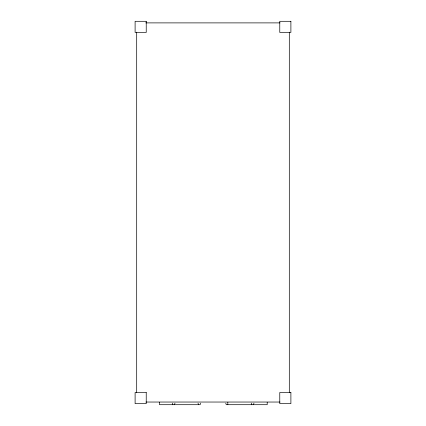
<?xml version="1.0" encoding="UTF-8"?>
<svg xmlns="http://www.w3.org/2000/svg" width="426" height="426" viewBox="0 0 426 426"><rect width="100%" height="100%" fill="white"/><g stroke="black" fill="none" stroke-linecap="round" stroke-linejoin="round"><path stroke-width="0.64" d="M174.474 404.7L174.969 403.188M200.603 403.188L200.108 404.7L159.489 404.7L159.489 402.256M253.465 404.7L253.955 403.188M145.783 22.892L280.015 22.892M145.985 402.037L280.015 402.037M251.388 403.188L251.878 404.7M225.753 403.188L226.243 404.7L267.203 404.7L267.203 402.256M198.031 403.188L198.521 404.7M172.397 403.188L172.887 404.7M289.307 32.2L289.307 392.729M227.83 402.256L227.83 403.188M227.83 403.694L227.83 404.7M136.693 32.2L136.693 392.729M146.23 21.3L135.106 21.3L135.106 32.429L146.23 32.429L146.23 21.3M290.894 21.3L279.77 21.3L279.77 32.429L290.894 32.429L290.894 21.3M146.23 392.5L135.106 392.5L135.106 403.63L146.23 403.63L146.23 392.5M290.894 392.5L279.77 392.5L279.77 403.63L290.894 403.63L290.894 392.5"/></g></svg>
